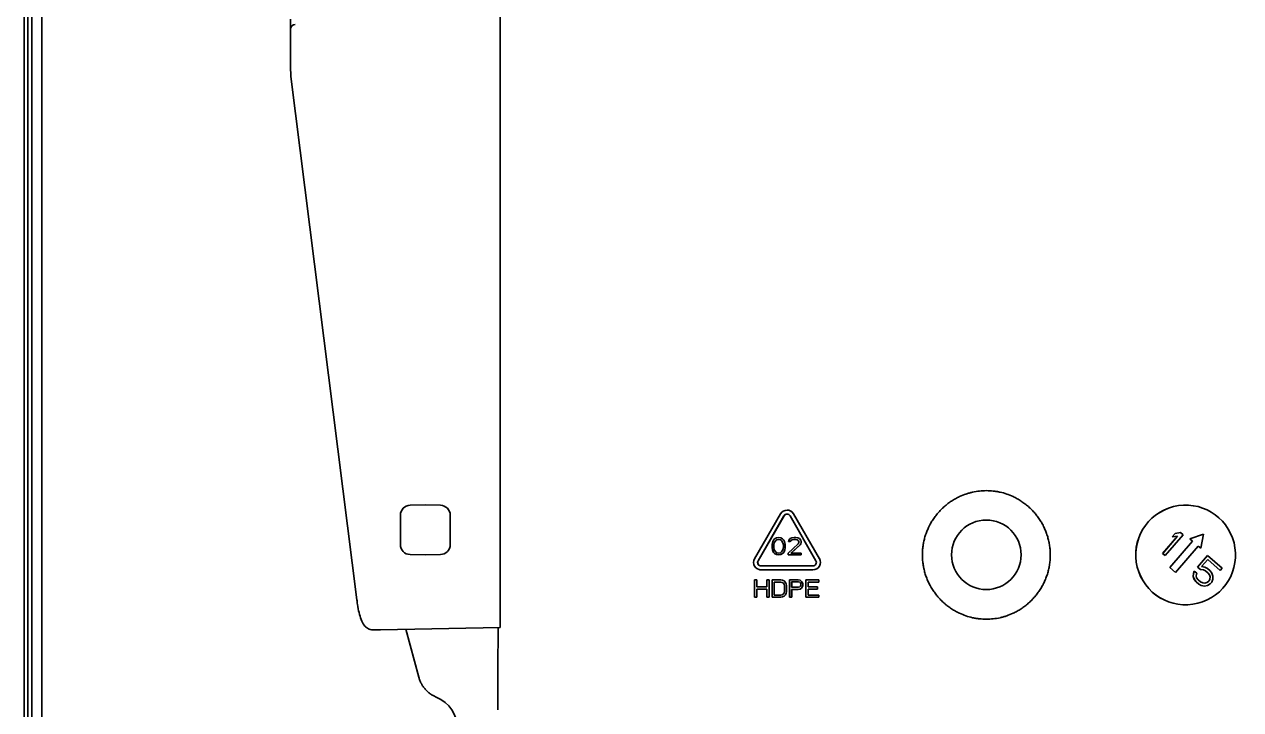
# Model space of a CAD drawing. Extents: x 5819 to 10669, y -850 to 3886.
# Drawn here: x 8371.6 to 8615.5, y 3359.5 to 3497 of the extents above; entities that cross this region are included whole.
import ezdxf

# ---------------------------------------------------------------- set-up
doc = ezdxf.new("R2010")
doc.units = 0
doc.header["$LTSCALE"] = 5
doc.layers.add('1', color=7, linetype='CONTINUOUS', true_color=0xffffff)

msp = doc.modelspace()

# ---------------------------------------------------------------- linework, layer by layer
at = {"layer": '1', "color": 7, "linetype": 'Continuous', "lineweight": 35}
for p, q in [((8373.07, 2751.53), (8373.07, 3749.53)), ((8371.57, 3748.53), (8371.57, 2734.53)), ((8372.25, 2737.53), (8372.25, 3745.53)), ((8375.07, 3703.26), (8375.07, 2864.39)), ((8466.97, 3411.24), (8466.97, 3676.86)), ((8424.97, 3495.97), (8424.97, 3497.98)), ((8424.97, 3487.65), (8424.97, 3495.97)), ((8425.04, 3486.49), (8438.25, 3381.52)), ((8466.97, 3408.31), (8466.97, 3411.24)), ((8466.97, 3406.05), (8466.97, 3408.31)), ((8466.97, 3403.12), (8466.97, 3406.05)), ((8466.97, 3388.04), (8466.97, 3403.12)), ((8448.94, 3400.47), (8451.97, 3400.53)), ((8451.97, 3400.53), (8455.01, 3400.47)), ((8602.01, 3400.2), (8602.01, 3400.2)), ((8446.97, 3392.58), (8446.97, 3398.47)), ((8456.97, 3398.47), (8456.97, 3392.58)), ((8523.21, 3398.75), (8518.02, 3389.75)), ((8523.91, 3398.35), (8518.71, 3389.35)), ((8518.71, 3389.35), (8523.9, 3398.35)), ((8523.91, 3398.35), (8523.9, 3398.35)), ((8524.88, 3399.45), (8524.87, 3399.46)), ((8525.12, 3398.35), (8530.31, 3389.35)), ((8525.81, 3398.75), (8525.81, 3398.75)), ((8531, 3389.75), (8525.81, 3398.75)), ((8525.81, 3398.75), (8531.01, 3389.75)), ((8521.58, 3392.96), (8521.51, 3392.58)), ((8521.66, 3393.18), (8521.58, 3392.96)), ((8521.8, 3393.48), (8521.66, 3393.18)), ((8522.02, 3393.7), (8521.8, 3393.48)), ((8521.87, 3392.51), (8521.95, 3392.96)), ((8521.95, 3392.96), (8521.88, 3392.51)), ((8522.24, 3393.4), (8521.95, 3392.96)), ((8521.95, 3392.96), (8522.24, 3393.4)), ((8521.95, 3392.96), (8521.95, 3392.96)), ((8522.38, 3393.93), (8522.02, 3393.7)), ((8522.46, 3393.55), (8522.24, 3393.4)), ((8522.24, 3393.4), (8522.46, 3393.55)), ((8522.24, 3393.4), (8522.24, 3393.4)), ((8522.82, 3394), (8522.38, 3393.93)), ((8522.83, 3393.63), (8522.46, 3393.55)), ((8522.46, 3393.55), (8522.82, 3393.63)), ((8522.46, 3393.55), (8522.46, 3393.55)), ((8523.26, 3393.93), (8522.82, 3394)), ((8522.83, 3393.63), (8522.82, 3393.63)), ((8522.82, 3393.63), (8523.19, 3393.55)), ((8523.19, 3393.55), (8522.83, 3393.63)), ((8523.19, 3393.55), (8523.41, 3393.4)), ((8523.26, 3393.92), (8523.26, 3393.93)), ((8523.62, 3393.7), (8523.26, 3393.93)), ((8523.26, 3393.92), (8523.63, 3393.7)), ((8523.41, 3393.4), (8523.7, 3392.96)), ((8523.63, 3393.7), (8523.62, 3393.7)), ((8523.84, 3393.48), (8523.62, 3393.7)), ((8523.63, 3393.7), (8523.85, 3393.48)), ((8523.7, 3392.96), (8523.77, 3392.51)), ((8523.85, 3393.48), (8523.84, 3393.48)), ((8523.99, 3393.18), (8523.84, 3393.48)), ((8523.85, 3393.48), (8523.99, 3393.18)), ((8523.99, 3393.18), (8524.07, 3392.96)), ((8523.99, 3393.18), (8523.99, 3393.18)), ((8524.06, 3392.96), (8523.99, 3393.18)), ((8524.07, 3392.96), (8524.06, 3392.96)), ((8524.13, 3392.59), (8524.06, 3392.96)), ((8524.07, 3392.96), (8524.14, 3392.58)), ((8526.76, 3392.73), (8524.72, 3390.87)), ((8524.86, 3393.48), (8524.79, 3393.18)), ((8524.8, 3393.18), (8524.79, 3393.18)), ((8524.79, 3393.18), (8525.16, 3393.18)), ((8525.16, 3393.18), (8524.8, 3393.18)), ((8525.16, 3393.78), (8524.86, 3393.48)), ((8525.45, 3393.93), (8525.16, 3393.78)), ((8525.31, 3393.4), (8525.16, 3393.18)), ((8525.16, 3393.18), (8525.3, 3393.4)), ((8525.16, 3393.18), (8525.16, 3393.18)), ((8525.3, 3393.4), (8525.52, 3393.55)), ((8525.31, 3393.4), (8525.3, 3393.4)), ((8525.52, 3393.55), (8525.31, 3393.4)), ((8525.96, 3394), (8525.45, 3393.93)), ((8525.89, 3393.63), (8525.52, 3393.55)), ((8525.52, 3393.55), (8525.88, 3393.63)), ((8525.52, 3393.55), (8525.52, 3393.55)), ((8525.89, 3393.63), (8525.88, 3393.63)), ((8525.88, 3393.63), (8526.18, 3393.63)), ((8526.18, 3393.63), (8525.89, 3393.63)), ((8526.25, 3394), (8525.96, 3394)), ((8526.54, 3393.55), (8526.18, 3393.63)), ((8526.18, 3393.63), (8526.18, 3393.63)), ((8526.18, 3393.63), (8526.54, 3393.55)), ((8526.69, 3393.93), (8526.25, 3394)), ((8526.54, 3393.55), (8526.76, 3393.41)), ((8526.69, 3393.93), (8526.98, 3393.78)), ((8526.69, 3393.93), (8526.69, 3393.93)), ((8526.98, 3393.78), (8526.69, 3393.93)), ((8526.76, 3393.41), (8526.9, 3393.18)), ((8526.9, 3393.03), (8526.76, 3392.73)), ((8526.9, 3393.18), (8526.9, 3393.03)), ((8526.98, 3393.78), (8527.27, 3393.48)), ((8526.98, 3393.78), (8526.98, 3393.78)), ((8527.27, 3393.48), (8526.98, 3393.78)), ((8527.12, 3392.51), (8527.27, 3392.73)), ((8527.27, 3392.73), (8527.13, 3392.51)), ((8527.27, 3393.48), (8527.35, 3393.18)), ((8527.27, 3393.48), (8527.27, 3393.48)), ((8527.34, 3393.18), (8527.27, 3393.48)), ((8527.35, 3393.03), (8527.27, 3392.73)), ((8527.27, 3392.73), (8527.34, 3393.03)), ((8527.27, 3392.73), (8527.27, 3392.73)), ((8527.35, 3393.18), (8527.34, 3393.18)), ((8527.34, 3393.03), (8527.34, 3393.18)), ((8527.35, 3393.03), (8527.34, 3393.03)), ((8527.35, 3393.18), (8527.35, 3393.03)), ((8599.83, 3390.81), (8602.8, 3394.29)), ((8602.8, 3394.29), (8599.84, 3390.82)), ((8600.36, 3390.37), (8603.93, 3394.55)), ((8605.8, 3393.29), (8601.25, 3387.96)), ((8601.25, 3387.96), (8605.79, 3393.29)), ((8601.74, 3394.11), (8602.35, 3394.82)), ((8602.35, 3394.82), (8601.74, 3394.11)), ((8602.8, 3394.29), (8601.74, 3394.11)), ((8601.74, 3394.11), (8601.74, 3394.11)), ((8603.41, 3395), (8602.35, 3394.82)), ((8602.35, 3394.82), (8602.35, 3394.82)), ((8602.8, 3394.29), (8602.8, 3394.29)), ((8602.8, 3394.29), (8602.8, 3394.29)), ((8603.93, 3394.55), (8603.41, 3395)), ((8605.29, 3393.72), (8608.01, 3394.68)), ((8605.29, 3393.72), (8605.29, 3393.72)), ((8605.79, 3393.29), (8605.29, 3393.72)), ((8605.29, 3393.72), (8605.8, 3393.29)), ((8605.79, 3393.29), (8605.8, 3393.29)), ((8607.48, 3391.85), (8608.01, 3394.69)), ((8608.01, 3394.68), (8608.01, 3394.69)), ((8608.01, 3394.68), (8608.01, 3394.69)), ((8451.97, 3390.53), (8448.94, 3390.58)), ((8455.01, 3390.58), (8451.97, 3390.53)), ((8521.51, 3392.58), (8521.51, 3391.92)), ((8521.51, 3391.92), (8521.58, 3391.54)), ((8521.58, 3391.54), (8521.66, 3391.32)), ((8521.66, 3391.32), (8521.8, 3391.02)), ((8521.8, 3391.02), (8522.02, 3390.8)), ((8521.87, 3392.51), (8521.88, 3392.51)), ((8521.87, 3391.99), (8521.87, 3392.51)), ((8521.88, 3391.99), (8521.87, 3391.99)), ((8521.95, 3391.54), (8521.87, 3391.99)), ((8521.88, 3392.51), (8521.88, 3391.99)), ((8521.88, 3391.99), (8521.95, 3391.54)), ((8521.95, 3391.54), (8522.24, 3391.09)), ((8521.95, 3391.54), (8521.95, 3391.54)), ((8522.24, 3391.1), (8521.95, 3391.54)), ((8522.02, 3390.8), (8522.38, 3390.57)), ((8522.24, 3391.09), (8522.24, 3391.1)), ((8522.46, 3390.95), (8522.24, 3391.1)), ((8522.24, 3391.09), (8522.46, 3390.95)), ((8522.39, 3390.57), (8522.38, 3390.57)), ((8522.38, 3390.57), (8522.82, 3390.5)), ((8522.83, 3390.5), (8522.39, 3390.57)), ((8522.82, 3390.87), (8522.46, 3390.95)), ((8523.19, 3390.95), (8522.82, 3390.87)), ((8522.82, 3390.5), (8523.26, 3390.57)), ((8522.83, 3390.5), (8522.82, 3390.5)), ((8523.26, 3390.57), (8522.83, 3390.5)), ((8523.41, 3391.1), (8523.19, 3390.95)), ((8523.63, 3390.8), (8523.26, 3390.57)), ((8523.26, 3390.57), (8523.62, 3390.8)), ((8523.26, 3390.57), (8523.26, 3390.57)), ((8523.7, 3391.54), (8523.41, 3391.1)), ((8523.62, 3390.8), (8523.84, 3391.02)), ((8523.63, 3390.8), (8523.62, 3390.8)), ((8523.85, 3391.02), (8523.63, 3390.8)), ((8523.77, 3391.99), (8523.7, 3391.54)), ((8523.77, 3392.51), (8523.77, 3391.99)), ((8523.84, 3391.02), (8523.99, 3391.32)), ((8523.85, 3391.02), (8523.84, 3391.02)), ((8523.99, 3391.32), (8523.85, 3391.02)), ((8524.07, 3391.54), (8523.99, 3391.32)), ((8523.99, 3391.32), (8524.06, 3391.54)), ((8523.99, 3391.32), (8523.99, 3391.32)), ((8524.06, 3391.54), (8524.13, 3391.92)), ((8524.07, 3391.54), (8524.06, 3391.54)), ((8524.14, 3391.91), (8524.07, 3391.54)), ((8524.14, 3392.58), (8524.13, 3392.59)), ((8524.13, 3391.92), (8524.13, 3392.59)), ((8524.14, 3391.91), (8524.13, 3391.92)), ((8524.14, 3392.58), (8524.14, 3391.91)), ((8524.72, 3390.87), (8524.72, 3390.5)), ((8527.35, 3390.5), (8524.72, 3390.5)), ((8524.72, 3390.5), (8524.72, 3390.5)), ((8524.72, 3390.5), (8527.34, 3390.5)), ((8525.3, 3390.87), (8527.12, 3392.51)), ((8527.34, 3390.87), (8525.3, 3390.87)), ((8527.13, 3392.51), (8525.31, 3390.87)), ((8527.13, 3392.51), (8527.12, 3392.51)), ((8527.35, 3390.87), (8527.34, 3390.87)), ((8527.34, 3390.5), (8527.34, 3390.87)), ((8527.35, 3390.5), (8527.34, 3390.5)), ((8527.35, 3390.87), (8527.35, 3390.5)), ((8599.83, 3390.81), (8599.84, 3390.82)), ((8600.36, 3390.37), (8599.83, 3390.81)), ((8599.84, 3390.82), (8600.36, 3390.37)), ((8600.36, 3390.37), (8600.36, 3390.37)), ((8602.43, 3386.96), (8606.98, 3392.28)), ((8606.83, 3388.07), (8608.81, 3390.39)), ((8608.81, 3390.39), (8606.83, 3388.07)), ((8607.48, 3391.85), (8606.97, 3392.28)), ((8606.98, 3392.28), (8607.48, 3391.85)), ((8607.48, 3391.85), (8607.48, 3391.85)), ((8608.81, 3390.39), (8608.81, 3390.39)), ((8611.77, 3387.86), (8608.81, 3390.39)), ((8466.97, 3385.09), (8466.97, 3388.04)), ((8518.71, 3389.35), (8518.71, 3389.35)), ((8529.7, 3388.3), (8519.31, 3388.3)), ((8531.01, 3389.75), (8531, 3389.75)), ((8602.43, 3386.96), (8601.25, 3387.96)), ((8601.25, 3387.96), (8602.43, 3386.96)), ((8601.25, 3387.96), (8601.25, 3387.96)), ((8606.83, 3388.07), (8606.83, 3388.07)), ((8607.44, 3387.55), (8606.83, 3388.07)), ((8606.83, 3388.07), (8607.44, 3387.55)), ((8607.65, 3388.15), (8608.87, 3389.57)), ((8608.31, 3388.04), (8607.65, 3388.15)), ((8608.83, 3387.76), (8608.31, 3388.04)), ((8611.39, 3387.41), (8608.86, 3389.57)), ((8608.87, 3389.57), (8611.39, 3387.41)), ((8611.39, 3387.41), (8611.77, 3387.86)), ((8518.45, 3385.5), (8518.01, 3385.5)), ((8518.01, 3385.5), (8518.01, 3382)), ((8518.45, 3385.5), (8518.45, 3385.5)), ((8518.45, 3384.09), (8518.45, 3385.5)), ((8518.45, 3385.5), (8518.45, 3384.09)), ((8518.95, 3387.55), (8518.96, 3387.54)), ((8519.32, 3387.5), (8519.31, 3387.5)), ((8519.31, 3387.5), (8529.7, 3387.5)), ((8529.71, 3387.5), (8519.32, 3387.5)), ((8520.93, 3385.5), (8520.49, 3385.5)), ((8520.49, 3385.5), (8520.49, 3384.09)), ((8520.93, 3385.5), (8520.93, 3385.5)), ((8520.93, 3382), (8520.93, 3385.5)), ((8520.93, 3385.5), (8520.93, 3382)), ((8521.51, 3385.5), (8521.51, 3382)), ((8523.26, 3385.5), (8521.51, 3385.5)), ((8523.62, 3385.43), (8523.26, 3385.5)), ((8523.63, 3385.42), (8523.62, 3385.43)), ((8523.91, 3385.28), (8523.62, 3385.43)), ((8523.63, 3385.42), (8523.92, 3385.28)), ((8526.75, 3385.5), (8525.01, 3385.5)), ((8525.01, 3385.5), (8525.01, 3382)), ((8527.12, 3385.43), (8526.75, 3385.5)), ((8527.12, 3385.43), (8527.12, 3385.43)), ((8527.41, 3385.2), (8527.12, 3385.43)), ((8527.12, 3385.43), (8527.42, 3385.2)), ((8530.91, 3385.5), (8528.29, 3385.5)), ((8528.29, 3385.5), (8528.29, 3382)), ((8529.71, 3387.5), (8529.7, 3387.5)), ((8530.91, 3385.5), (8530.91, 3385.5)), ((8530.91, 3385.05), (8530.91, 3385.5)), ((8530.91, 3385.5), (8530.91, 3385.05)), ((8602.43, 3386.96), (8602.43, 3386.96)), ((8605.98, 3386.19), (8606.02, 3386.77)), ((8606.02, 3386.77), (8605.98, 3386.19)), ((8606.18, 3385.55), (8605.98, 3386.19)), ((8605.98, 3386.19), (8606.19, 3385.55)), ((8605.98, 3386.19), (8605.98, 3386.19)), ((8606.02, 3386.77), (8606.15, 3387.27)), ((8606.15, 3387.27), (8606.02, 3386.77)), ((8606.02, 3386.77), (8606.02, 3386.77)), ((8606.15, 3387.27), (8606.15, 3387.27)), ((8606.67, 3386.83), (8606.15, 3387.27)), ((8606.54, 3385.09), (8606.18, 3385.55)), ((8606.18, 3385.55), (8606.19, 3385.55)), ((8606.19, 3385.55), (8606.55, 3385.09)), ((8606.54, 3386.32), (8606.67, 3386.83)), ((8606.65, 3385.92), (8606.54, 3386.32)), ((8606.93, 3385.53), (8606.65, 3385.92)), ((8607.45, 3385.09), (8606.93, 3385.53)), ((8607.44, 3387.55), (8607.44, 3387.55)), ((8608.02, 3387.52), (8607.44, 3387.55)), ((8607.44, 3387.55), (8608.02, 3387.52)), ((8608.02, 3387.52), (8608.02, 3387.52)), ((8608.44, 3387.31), (8608.02, 3387.52)), ((8608.02, 3387.52), (8608.45, 3387.31)), ((8608.44, 3387.31), (8608.45, 3387.31)), ((8608.97, 3386.87), (8608.44, 3387.31)), ((8608.45, 3387.31), (8608.97, 3386.87)), ((8609.35, 3387.31), (8608.83, 3387.76)), ((8608.97, 3386.87), (8608.97, 3386.87)), ((8609.24, 3386.48), (8608.97, 3386.87)), ((8608.97, 3386.87), (8609.24, 3386.48)), ((8609.15, 3385.32), (8609.29, 3385.66)), ((8609.3, 3385.66), (8609.16, 3385.32)), ((8609.24, 3386.48), (8609.24, 3386.48)), ((8609.35, 3386.08), (8609.24, 3386.48)), ((8609.24, 3386.48), (8609.35, 3386.08)), ((8609.29, 3385.66), (8609.35, 3386.08)), ((8609.29, 3385.66), (8609.3, 3385.66)), ((8609.35, 3386.08), (8609.3, 3385.66)), ((8609.71, 3386.85), (8609.35, 3387.31)), ((8609.35, 3386.08), (8609.35, 3386.08)), ((8609.67, 3385.04), (8609.87, 3385.63)), ((8609.92, 3386.21), (8609.71, 3386.85)), ((8609.87, 3385.63), (8609.92, 3386.21)), ((8611.39, 3387.41), (8611.39, 3387.41)), ((8466.97, 3383.32), (8466.97, 3385.09)), ((8466.97, 3380.36), (8466.97, 3383.32)), ((8520.49, 3384.09), (8518.45, 3384.09)), ((8518.45, 3383.64), (8518.45, 3383.64)), ((8518.45, 3383.64), (8520.49, 3383.64)), ((8518.45, 3382), (8518.45, 3383.64)), ((8520.49, 3383.64), (8518.45, 3383.64)), ((8518.45, 3383.64), (8518.45, 3382)), ((8520.49, 3383.64), (8520.49, 3382)), ((8521.95, 3385.05), (8521.95, 3382.45)), ((8523.26, 3385.05), (8521.95, 3385.05)), ((8521.95, 3385.05), (8521.95, 3385.05)), ((8521.95, 3382.45), (8521.95, 3385.05)), ((8521.95, 3385.05), (8523.26, 3385.05)), ((8523.26, 3385.05), (8523.55, 3384.98)), ((8523.55, 3384.98), (8523.77, 3384.83)), ((8523.77, 3384.83), (8523.91, 3384.61)), ((8523.92, 3385.28), (8523.91, 3385.28)), ((8524.2, 3384.98), (8523.91, 3385.28)), ((8523.91, 3384.61), (8523.99, 3384.31)), ((8523.99, 3383.19), (8523.91, 3382.89)), ((8523.92, 3385.28), (8524.21, 3384.98)), ((8523.99, 3384.31), (8523.99, 3383.19)), ((8524.21, 3384.98), (8524.2, 3384.98)), ((8524.35, 3384.68), (8524.2, 3384.98)), ((8524.21, 3384.98), (8524.36, 3384.68)), ((8524.36, 3384.68), (8524.35, 3384.68)), ((8524.42, 3384.31), (8524.35, 3384.68)), ((8524.35, 3382.82), (8524.42, 3383.19)), ((8524.36, 3384.68), (8524.43, 3384.31)), ((8524.43, 3383.19), (8524.36, 3382.82)), ((8524.43, 3384.31), (8524.42, 3384.31)), ((8524.42, 3383.19), (8524.42, 3384.31)), ((8524.43, 3383.19), (8524.42, 3383.19)), ((8524.43, 3384.31), (8524.43, 3383.19)), ((8525.45, 3385.13), (8525.44, 3385.13)), ((8525.44, 3384.01), (8525.44, 3385.13)), ((8525.44, 3385.13), (8526.83, 3385.13)), ((8526.83, 3384.01), (8525.44, 3384.01)), ((8525.45, 3383.56), (8525.44, 3383.56)), ((8525.44, 3382), (8525.44, 3383.56)), ((8525.44, 3383.56), (8526.75, 3383.56)), ((8525.45, 3385.13), (8525.45, 3384.01)), ((8526.83, 3385.13), (8525.45, 3385.13)), ((8526.76, 3383.56), (8525.45, 3383.56)), ((8525.45, 3383.56), (8525.45, 3382)), ((8526.75, 3383.56), (8527.12, 3383.64)), ((8526.76, 3383.56), (8526.75, 3383.56)), ((8527.12, 3383.64), (8526.76, 3383.56)), ((8526.83, 3385.13), (8527.05, 3385.05)), ((8527.05, 3384.09), (8526.83, 3384.01)), ((8527.05, 3385.05), (8527.19, 3384.91)), ((8527.19, 3384.23), (8527.05, 3384.09)), ((8527.12, 3383.64), (8527.41, 3383.86)), ((8527.42, 3383.86), (8527.12, 3383.64)), ((8527.12, 3383.64), (8527.12, 3383.64)), ((8527.19, 3384.91), (8527.26, 3384.68)), ((8527.26, 3384.46), (8527.19, 3384.23)), ((8527.26, 3384.68), (8527.26, 3384.46)), ((8527.42, 3385.2), (8527.41, 3385.2)), ((8527.63, 3384.91), (8527.41, 3385.2)), ((8527.41, 3383.86), (8527.63, 3384.16)), ((8527.42, 3383.86), (8527.41, 3383.86)), ((8527.42, 3385.2), (8527.63, 3384.9)), ((8527.63, 3384.16), (8527.42, 3383.86)), ((8527.63, 3384.9), (8527.63, 3384.91)), ((8527.7, 3384.68), (8527.63, 3384.91)), ((8527.63, 3384.9), (8527.71, 3384.68)), ((8527.63, 3384.16), (8527.7, 3384.38)), ((8527.71, 3384.38), (8527.63, 3384.16)), ((8527.63, 3384.16), (8527.63, 3384.16)), ((8527.7, 3384.38), (8527.7, 3384.68)), ((8527.7, 3384.68), (8527.71, 3384.68)), ((8527.71, 3384.38), (8527.7, 3384.38)), ((8527.71, 3384.68), (8527.71, 3384.38)), ((8528.73, 3385.05), (8528.72, 3385.05)), ((8528.72, 3384.09), (8528.72, 3385.05)), ((8528.72, 3385.05), (8530.91, 3385.05)), ((8530.62, 3384.09), (8528.72, 3384.09)), ((8528.73, 3383.64), (8528.72, 3383.64)), ((8528.72, 3382.45), (8528.72, 3383.64)), ((8528.72, 3383.64), (8530.62, 3383.64)), ((8530.91, 3385.05), (8528.73, 3385.05)), ((8528.73, 3385.05), (8528.73, 3384.09)), ((8530.62, 3383.64), (8528.73, 3383.64)), ((8528.73, 3383.64), (8528.73, 3382.45)), ((8530.62, 3384.08), (8530.62, 3384.09)), ((8530.62, 3383.64), (8530.62, 3384.09)), ((8530.62, 3384.08), (8530.62, 3383.64)), ((8530.62, 3383.64), (8530.62, 3383.64)), ((8530.91, 3385.05), (8530.91, 3385.05)), ((8607.07, 3384.64), (8606.54, 3385.09)), ((8606.54, 3385.09), (8606.55, 3385.09)), ((8606.55, 3385.09), (8607.07, 3384.64)), ((8607.58, 3384.36), (8607.07, 3384.64)), ((8607.07, 3384.64), (8607.07, 3384.64)), ((8607.07, 3384.64), (8607.58, 3384.36)), ((8607.87, 3384.88), (8607.45, 3385.09)), ((8607.58, 3384.36), (8607.58, 3384.36)), ((8608.24, 3384.25), (8607.58, 3384.36)), ((8607.58, 3384.36), (8608.25, 3384.25)), ((8608.29, 3384.83), (8607.87, 3384.88)), ((8608.81, 3384.39), (8608.24, 3384.25)), ((8608.24, 3384.25), (8608.25, 3384.25)), ((8608.69, 3384.95), (8608.29, 3384.83)), ((8608.29, 3384.83), (8608.29, 3384.83)), ((8608.69, 3384.95), (8609, 3385.14)), ((8609, 3385.14), (8608.69, 3384.95)), ((8608.69, 3384.95), (8608.69, 3384.95)), ((8608.81, 3384.39), (8609.36, 3384.68)), ((8608.81, 3384.39), (8608.81, 3384.39)), ((8608.81, 3384.39), (8608.81, 3384.39)), ((8609, 3385.14), (8609.15, 3385.32)), ((8609.16, 3385.32), (8609, 3385.14)), ((8609, 3385.14), (8609, 3385.14)), ((8609.15, 3385.32), (8609.16, 3385.32)), ((8609.36, 3384.68), (8609.67, 3385.04)), ((8518.02, 3382), (8518.01, 3382)), ((8518.01, 3382), (8518.45, 3382)), ((8518.45, 3382), (8518.02, 3382)), ((8518.45, 3382), (8518.45, 3382)), ((8520.49, 3382), (8520.93, 3382)), ((8520.49, 3382), (8520.49, 3382)), ((8520.93, 3382), (8520.49, 3382)), ((8520.93, 3382), (8520.93, 3382)), ((8521.51, 3382), (8521.51, 3382)), ((8521.51, 3382), (8523.26, 3382)), ((8523.26, 3382), (8521.51, 3382)), ((8523.26, 3382.45), (8521.95, 3382.45)), ((8523.55, 3382.52), (8523.26, 3382.45)), ((8523.26, 3382), (8523.62, 3382.08)), ((8523.63, 3382.07), (8523.26, 3382)), ((8523.26, 3382), (8523.26, 3382)), ((8523.77, 3382.67), (8523.55, 3382.52)), ((8523.62, 3382.08), (8523.91, 3382.22)), ((8523.63, 3382.07), (8523.62, 3382.08)), ((8523.92, 3382.22), (8523.63, 3382.07)), ((8523.91, 3382.89), (8523.77, 3382.67)), ((8523.91, 3382.22), (8524.2, 3382.52)), ((8523.92, 3382.22), (8523.91, 3382.22)), ((8524.21, 3382.52), (8523.92, 3382.22)), ((8524.2, 3382.52), (8524.35, 3382.82)), ((8524.21, 3382.52), (8524.2, 3382.52)), ((8524.36, 3382.82), (8524.21, 3382.52)), ((8524.36, 3382.82), (8524.35, 3382.82)), ((8525.01, 3382), (8525.01, 3382)), ((8525.01, 3382), (8525.44, 3382)), ((8525.45, 3382), (8525.01, 3382)), ((8525.45, 3382), (8525.44, 3382)), ((8528.29, 3382), (8530.91, 3382)), ((8528.29, 3382), (8528.29, 3382)), ((8530.91, 3382), (8528.29, 3382)), ((8530.91, 3382.45), (8528.72, 3382.45)), ((8530.91, 3382), (8530.91, 3382.45)), ((8530.91, 3382.45), (8530.91, 3382.45)), ((8530.91, 3382.45), (8530.91, 3382)), ((8530.91, 3382), (8530.91, 3382)), ((8606.86, 3380.8), (8606.86, 3380.8)), ((8466.97, 3377.41), (8466.97, 3380.36)), ((8466.97, 3375.91), (8442.96, 3375.49)), ((8466.97, 3377.41), (8466.97, 3375.91)), ((8442, 3375.47), (8441.46, 3375.46)), ((8442.96, 3375.49), (8442, 3375.47)), ((8450.67, 3365.97), (8448.1, 3375.58))]:
    msp.add_line(p, q, dxfattribs=at)
msp.add_circle((8564.47, 3390.53), 6.97, dxfattribs=at)
for centre, radius, start, end in [((8425.97, 3495.97), 1, 95, 180), ((8448.97, 3398.47), 2, 91, 180), ((8454.97, 3398.47), 2, 0, 89), ((8448.97, 3392.58), 2, 180, 269), ((8454.97, 3392.58), 2, 271, 0), ((8451.47, 3355.53), 7, 292.5978, 67.4022)]:
    msp.add_arc(centre, radius, start, end, dxfattribs=at)
for centre, major_axis, start_param, end_param in [((8604.43, 3390.5), (-2.43, 9.7), 0.00009, 3.141584), ((8524.51, 3398), (0.36, 1.46), -0.802167, 1.292228), ((8524.51, 3398), (0.17, 0.679), -0.802167, 1.292228), ((8524.51, 3398), (0.17, 0.679), 0.000016, 1.292228), ((8524.51, 3398), (0.36, 1.46), -0.802167, 0.000018), ((8519.31, 3389), (0.36, 1.46), 1.292228, 3.386623), ((8519.31, 3389), (0.17, 0.679), 1.292228, 3.386623), ((8519.32, 3389), (0.17, 0.679), 1.292228, 3.141585), ((8529.7, 3389), (0.36, 1.46), 3.386623, 5.481018), ((8529.7, 3389), (0.17, 0.679), 3.386623, 5.481018), ((8529.71, 3389), (0.36, 1.46), 3.386623, 5.481018), ((8519.32, 3389), (0.36, 1.46), 3.141577, 3.386623)]:
    msp.add_ellipse(centre, major_axis=major_axis, ratio=0.999838, start_param=start_param, end_param=end_param, dxfattribs=at)
msp.add_ellipse((8604.44, 3390.5), major_axis=(-2.43, 9.7), ratio=0.999838, dxfattribs=at)
for points, degree in [([(8424.97, 3487.66), (8425.05, 3486.44)], 1), ([(8466.53, 3359.45), (8466.55, 3367.76), (8466.56, 3375.91)], 2)]:
    msp.add_open_spline(points, degree=degree, dxfattribs=at)
for points, knots in [([(8569.84, 3402.21), (8569.42, 3402.4), (8568.56, 3402.75), (8567.67, 3403), (8567.16, 3403.11), (8567.11, 3403.12), (8566.99, 3403.14), (8566.82, 3403.18), (8566.65, 3403.21), (8566.31, 3403.26), (8566.08, 3403.3), (8565.4, 3403.37), (8564.94, 3403.4), (8564.01, 3403.4), (8563.09, 3403.35), (8562.18, 3403.2), (8561.67, 3403.08), (8561.61, 3403.07), (8561.5, 3403.04), (8561.33, 3403), (8560.94, 3402.9), (8560.61, 3402.8), (8559.96, 3402.57), (8559.53, 3402.4), (8559.11, 3402.21)], [0, 0, 0, 0, 0.125, 0.25, 0.25, 0.265625, 0.265625, 0.28125, 0.3125, 0.3125, 0.375, 0.375, 0.5, 0.5, 0.625, 0.75, 0.75, 0.765625, 0.765625, 0.78125, 0.8125, 0.875, 0.875, 1, 1, 1, 1]), ([(8559.11, 3402.21), (8558.83, 3402.08), (8558.56, 3401.94), (8558.03, 3401.64), (8557.5, 3401.33), (8556.76, 3400.8), (8556.28, 3400.41), (8556, 3400.16), (8555.94, 3400.11), (8555.83, 3400.01), (8555.77, 3399.96), (8555.6, 3399.8), (8555.49, 3399.69), (8555.17, 3399.36), (8554.76, 3398.91), (8554.19, 3398.2), (8553.67, 3397.45), (8553.36, 3396.93), (8553.18, 3396.59), (8553.14, 3396.52), (8553.07, 3396.38), (8552.97, 3396.18), (8552.87, 3395.97), (8552.68, 3395.55), (8552.45, 3394.99), (8552.16, 3394.12), (8552.01, 3393.53), (8551.91, 3393.09), (8551.87, 3392.86), (8551.83, 3392.64), (8551.81, 3392.48), (8551.8, 3392.41), (8551.74, 3392.03), (8551.71, 3391.72), (8551.66, 3391.11), (8551.64, 3390.51), (8551.67, 3389.6), (8551.74, 3388.99), (8551.8, 3388.54), (8551.83, 3388.39), (8551.87, 3388.16), (8551.88, 3388.08), (8551.91, 3387.93), (8551.99, 3387.56), (8552.08, 3387.19), (8552.25, 3386.6), (8552.44, 3386.02), (8552.79, 3385.18), (8553.06, 3384.63), (8553.24, 3384.3), (8553.28, 3384.23), (8553.35, 3384.1), (8553.39, 3384.03), (8553.51, 3383.83), (8553.59, 3383.7), (8553.84, 3383.31), (8554.18, 3382.81), (8554.75, 3382.1), (8555.37, 3381.43), (8555.81, 3381.01), (8556.1, 3380.75), (8556.16, 3380.7), (8556.27, 3380.6), (8556.45, 3380.46), (8556.63, 3380.31), (8557, 3380.04), (8557.5, 3379.68), (8558.28, 3379.21), (8558.82, 3378.93), (8559.1, 3378.8)], [0, 0, 0, 0, 0.03125, 0.03125, 0.0625, 0.09375, 0.125, 0.125, 0.132813, 0.132813, 0.140625, 0.140625, 0.15625, 0.15625, 0.1875, 0.21875, 0.25, 0.28125, 0.28125, 0.289063, 0.289063, 0.296875, 0.3125, 0.3125, 0.34375, 0.375, 0.40625, 0.40625, 0.421875, 0.429688, 0.429688, 0.4375, 0.4375, 0.46875, 0.46875, 0.5, 0.53125, 0.5625, 0.5625, 0.578125, 0.578125, 0.585938, 0.585938, 0.59375, 0.625, 0.625, 0.65625, 0.6875, 0.71875, 0.71875, 0.726563, 0.726563, 0.734375, 0.734375, 0.75, 0.75, 0.78125, 0.8125, 0.84375, 0.875, 0.875, 0.882813, 0.882813, 0.890625, 0.90625, 0.90625, 0.9375, 0.96875, 1, 1, 1, 1]), ([(8569.84, 3378.8), (8570.12, 3378.93), (8570.39, 3379.07), (8570.93, 3379.37), (8571.45, 3379.68), (8572.19, 3380.21), (8572.67, 3380.59), (8572.95, 3380.85), (8573.01, 3380.9), (8573.13, 3381), (8573.18, 3381.05), (8573.35, 3381.21), (8573.46, 3381.32), (8573.78, 3381.65), (8574.19, 3382.09), (8574.76, 3382.81), (8575.28, 3383.56), (8575.59, 3384.08), (8575.77, 3384.42), (8575.81, 3384.49), (8575.88, 3384.63), (8575.98, 3384.83), (8576.08, 3385.04), (8576.27, 3385.46), (8576.5, 3386.02), (8576.79, 3386.88), (8576.94, 3387.47), (8577.03, 3387.92), (8577.08, 3388.15), (8577.12, 3388.37), (8577.14, 3388.53), (8577.15, 3388.6), (8577.21, 3388.98), (8577.24, 3389.29), (8577.28, 3389.89), (8577.3, 3390.5), (8577.27, 3391.41), (8577.21, 3392.02), (8577.14, 3392.47), (8577.12, 3392.62), (8577.08, 3392.85), (8577.06, 3392.93), (8577.03, 3393.08), (8576.95, 3393.45), (8576.86, 3393.82), (8576.69, 3394.41), (8576.5, 3394.99), (8576.15, 3395.83), (8575.88, 3396.38), (8575.66, 3396.78), (8575.59, 3396.91), (8575.43, 3397.18), (8575.35, 3397.31), (8575.11, 3397.7), (8574.76, 3398.2), (8574.19, 3398.91), (8573.58, 3399.58), (8573.13, 3400), (8572.79, 3400.31), (8572.67, 3400.41), (8572.43, 3400.6), (8572.31, 3400.69), (8571.94, 3400.97), (8571.44, 3401.32), (8570.66, 3401.8), (8570.11, 3402.08), (8569.84, 3402.21)], [0, 0, 0, 0, 0.03125, 0.03125, 0.0625, 0.09375, 0.125, 0.125, 0.132812, 0.132812, 0.140625, 0.140625, 0.15625, 0.15625, 0.1875, 0.21875, 0.25, 0.28125, 0.28125, 0.289062, 0.289062, 0.296875, 0.3125, 0.3125, 0.34375, 0.375, 0.40625, 0.40625, 0.421875, 0.429687, 0.429687, 0.4375, 0.4375, 0.46875, 0.46875, 0.5, 0.53125, 0.5625, 0.5625, 0.578125, 0.578125, 0.585937, 0.585937, 0.59375, 0.625, 0.625, 0.65625, 0.6875, 0.71875, 0.71875, 0.734375, 0.734375, 0.75, 0.75, 0.78125, 0.8125, 0.84375, 0.875, 0.875, 0.890625, 0.890625, 0.90625, 0.90625, 0.9375, 0.96875, 1, 1, 1, 1]), ([(8438.25, 3381.52), (8438.29, 3381.2), (8438.42, 3380.26), (8438.69, 3378.87), (8439.11, 3377.47), (8439.58, 3376.5), (8440.27, 3375.77), (8440.97, 3375.49), (8441.36, 3375.46), (8441.46, 3375.46)], [0, 0, 0, 0, 0.10018, 0.295503, 0.496793, 0.714677, 0.849634, 0.961722, 1, 1, 1, 1]), ([(8559.1, 3378.8), (8559.52, 3378.6), (8560.38, 3378.26), (8561.27, 3378.01), (8561.78, 3377.9), (8561.84, 3377.88), (8561.95, 3377.86), (8562.12, 3377.83), (8562.29, 3377.8), (8562.63, 3377.74), (8562.86, 3377.71), (8563.55, 3377.63), (8564.01, 3377.61), (8564.94, 3377.61), (8565.86, 3377.66), (8566.77, 3377.81), (8567.28, 3377.92), (8567.34, 3377.93), (8567.45, 3377.96), (8567.62, 3378), (8568.01, 3378.11), (8568.34, 3378.21), (8568.99, 3378.43), (8569.42, 3378.6), (8569.84, 3378.8)], [0, 0, 0, 0, 0.125, 0.25, 0.25, 0.265625, 0.265625, 0.28125, 0.3125, 0.3125, 0.375, 0.375, 0.5, 0.5, 0.625, 0.75, 0.75, 0.765625, 0.765625, 0.78125, 0.8125, 0.875, 0.875, 1, 1, 1, 1]), ([(8454.16, 3361.99), (8453.95, 3362.08), (8453.74, 3362.18), (8453.35, 3362.4), (8453.15, 3362.52), (8452.88, 3362.72), (8452.79, 3362.79), (8452.65, 3362.9), (8452.61, 3362.93), (8452.52, 3363.01), (8452.48, 3363.05), (8452.27, 3363.24), (8452.11, 3363.4), (8451.81, 3363.75), (8451.67, 3363.92), (8451.47, 3364.21), (8451.41, 3364.3), (8451.32, 3364.45), (8451.29, 3364.5), (8451.23, 3364.6), (8451.21, 3364.65), (8451.07, 3364.9), (8450.88, 3365.32), (8450.73, 3365.75), (8450.67, 3365.97)], [0, 0, 0, 0, 0.125, 0.125, 0.25, 0.25, 0.3125, 0.3125, 0.34375, 0.34375, 0.375, 0.375, 0.5, 0.5, 0.625, 0.625, 0.6875, 0.6875, 0.71875, 0.71875, 0.75, 0.75, 0.875, 1, 1, 1, 1])]:
    msp.add_open_spline(points, degree=3, knots=knots, dxfattribs=at)

doc.saveas('drawing.dxf')
